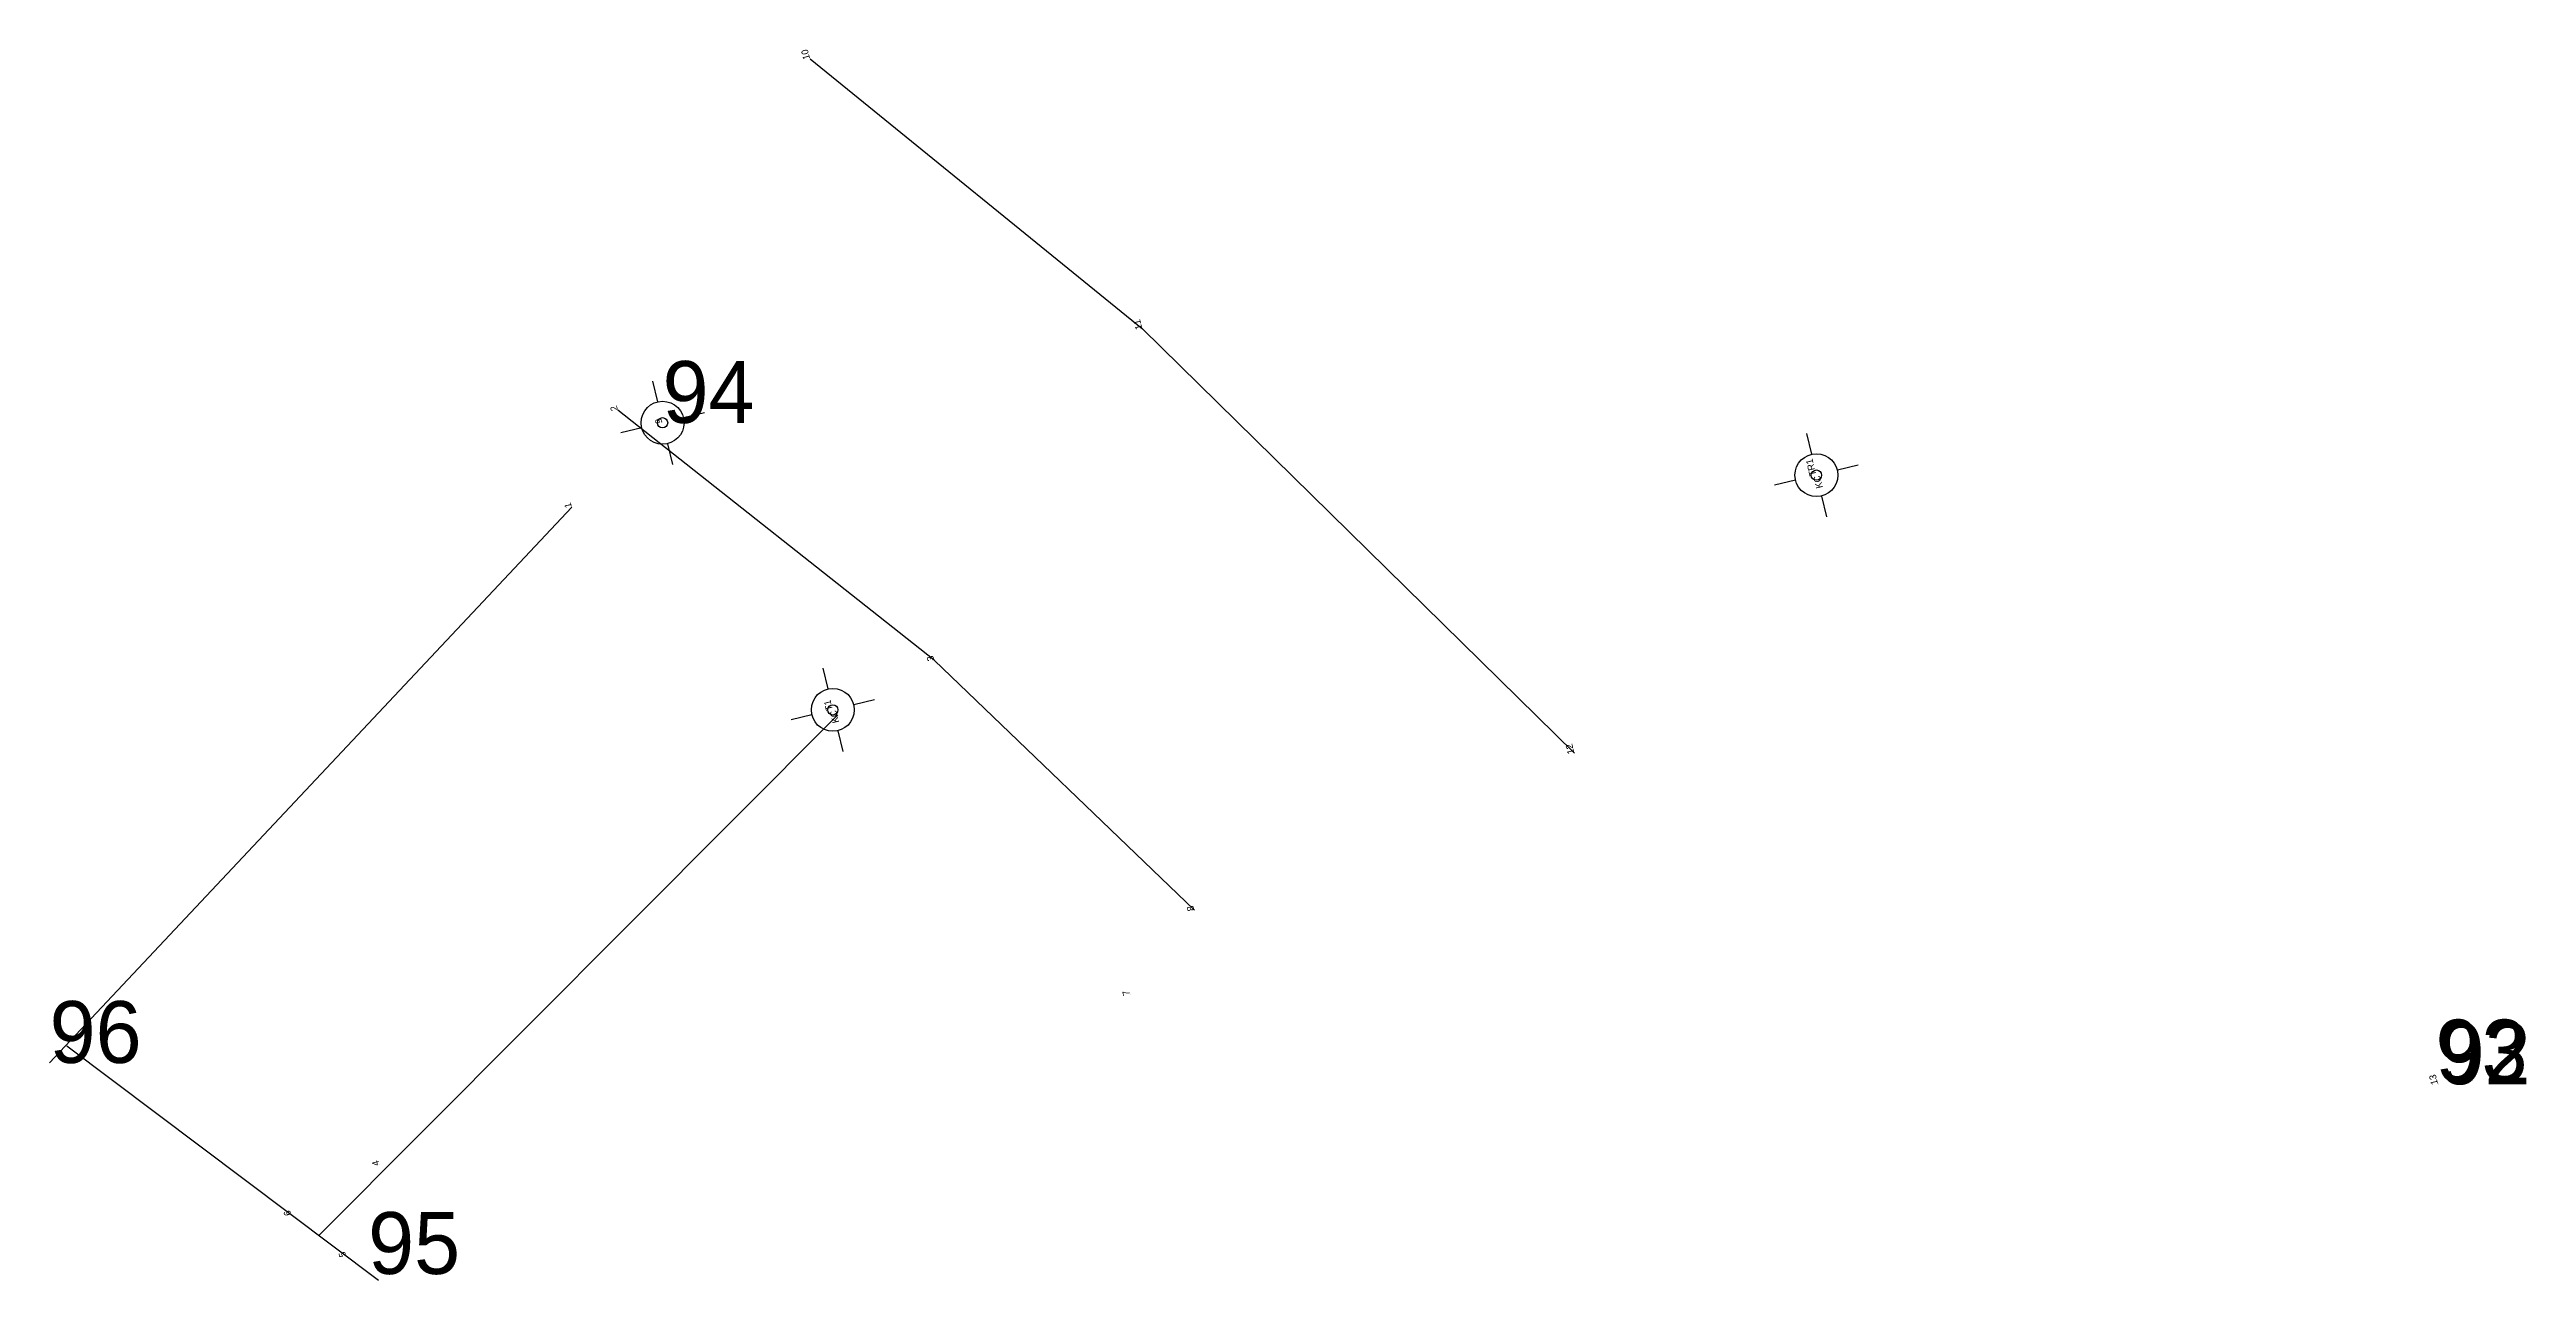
# Model space of a CAD drawing. Extents: x 537082 to 537625, y 1838030 to 1838435.
# Drawn here: x 537082.2 to 537154.3, y 1838399.1 to 1838434.9 of the extents above.
import ezdxf

# ---------------------------------------------------------------- set-up
doc = ezdxf.new("R2010")
doc.units = 0
for name, color, linetype in [('Level 10', 7, 'Continuous'), ('Level 12', 7, 'Continuous'), ('Level 22', 7, 'Continuous'), ('Level 50', 7, 'Continuous'), ('Level 7', 7, 'Continuous')]:
    doc.layers.add(name, color=color, linetype=linetype)

msp = doc.modelspace()

# ---------------------------------------------------------------- linework, layer by layer
at = {"layer": 'Level 10'}
for p, q in [((537097.45, 1838421.582), (537082.248, 1838405.41)), ((537105.186, 1838415.541), (537090.085, 1838400.387)), ((537091.822, 1838399.082), (537082.747, 1838405.899))]:
    msp.add_line(p, q, dxfattribs=at)
at = {"layer": 'Level 22'}
for points in [[(537104.382, 1838434.626), (537114.054, 1838426.769), (537126.629, 1838414.421)], [(537115.569, 1838409.855), (537107.998, 1838417.127), (537098.79, 1838424.403)]]:
    msp.add_lwpolyline(points, dxfattribs=at)
at = {"layer": 'Level 50'}
for p, q in [((537104.382, 1838434.626), (537104.382, 1838434.626)), ((537114.054, 1838426.769), (537114.054, 1838426.769)), ((537099.801, 1838425.25), (537099.946, 1838424.642)), ((537098.79, 1838424.403), (537098.79, 1838424.403)), ((537101.307, 1838424.324), (537100.699, 1838424.179)), ((537099.483, 1838423.889), (537098.875, 1838423.744)), ((537100.09, 1838424.034), (537100.09, 1838424.034)), ((537133.382, 1838423.726), (537133.527, 1838423.118)), ((537100.236, 1838423.426), (537100.381, 1838422.818)), ((537134.888, 1838422.8), (537134.28, 1838422.655)), ((537133.064, 1838422.365), (537132.456, 1838422.22)), ((537097.45, 1838421.582), (537097.45, 1838421.582)), ((537133.817, 1838421.902), (537133.962, 1838421.294)), ((537107.998, 1838417.127), (537107.998, 1838417.127)), ((537104.756, 1838416.899), (537104.901, 1838416.291)), ((537104.438, 1838415.538), (537103.83, 1838415.393)), ((537106.262, 1838415.973), (537105.654, 1838415.828)), ((537105.191, 1838415.075), (537105.336, 1838414.467)), ((537126.629, 1838414.421), (537126.629, 1838414.421)), ((537115.569, 1838409.855), (537115.569, 1838409.855)), ((537113.696, 1838407.391), (537113.696, 1838407.391)), ((537151.762, 1838404.801), (537151.762, 1838404.801)), ((537091.85, 1838402.441), (537091.85, 1838402.441)), ((537089.282, 1838400.99), (537089.282, 1838400.99)), ((537090.883, 1838399.787), (537090.883, 1838399.787))]:
    msp.add_line(p, q, dxfattribs=at)
for centre, radius in [((537100.09, 1838424.035), 0.625), ((537100.09, 1838424.035), 0.15), ((537133.671, 1838422.511), 0.625), ((537133.671, 1838422.511), 0.15), ((537105.045, 1838415.683), 0.625), ((537105.045, 1838415.683), 0.15)]:
    msp.add_circle(centre, radius, dxfattribs=at)
at = {"layer": 'Level 7'}
for p, q in [((537100.09, 1838424.034), (537100.09, 1838424.034)), ((537082.248, 1838405.41), (537082.248, 1838405.41)), ((537151.693, 1838404.872), (537151.693, 1838404.872)), ((537151.783, 1838404.793), (537151.783, 1838404.793)), ((537091.52, 1838399.267), (537091.52, 1838399.267))]:
    msp.add_line(p, q, dxfattribs=at)

# ---------------------------------------------------------------- texts
at = {"layer": 'Level 12'}
for s, p in [('94', (537100.09, 1838424.03)), ('96', (537082.25, 1838405.41)), ('93', (537151.69, 1838404.87)), ('92', (537151.78, 1838404.79)), ('95', (537091.52, 1838399.27))]:
    msp.add_text(s, height=1.8, dxfattribs=at).set_placement(p)
at = {"layer": 'Level 50'}
for s, p in [('10', (537104.382, 1838434.626)), ('11', (537114.054, 1838426.769)), ('2', (537098.79, 1838424.403)), ('9', (537100.09, 1838424.034)), ('TR1', (537133.671, 1838422.51)), ('KC', (537133.859, 1838422.15)), ('1', (537097.45, 1838421.582)), ('3', (537107.998, 1838417.127)), ('T1', (537105.045, 1838415.683)), ('KC', (537105.233, 1838415.323)), ('12', (537126.629, 1838414.421)), ('8', (537115.569, 1838409.855)), ('7', (537113.696, 1838407.391)), ('13', (537151.762, 1838404.801)), ('4', (537091.85, 1838402.441)), ('6', (537089.282, 1838400.99)), ('5', (537090.883, 1838399.787))]:
    msp.add_text(s, height=0.2, rotation=103.4146, dxfattribs=at).set_placement(p)

doc.saveas('drawing.dxf')
